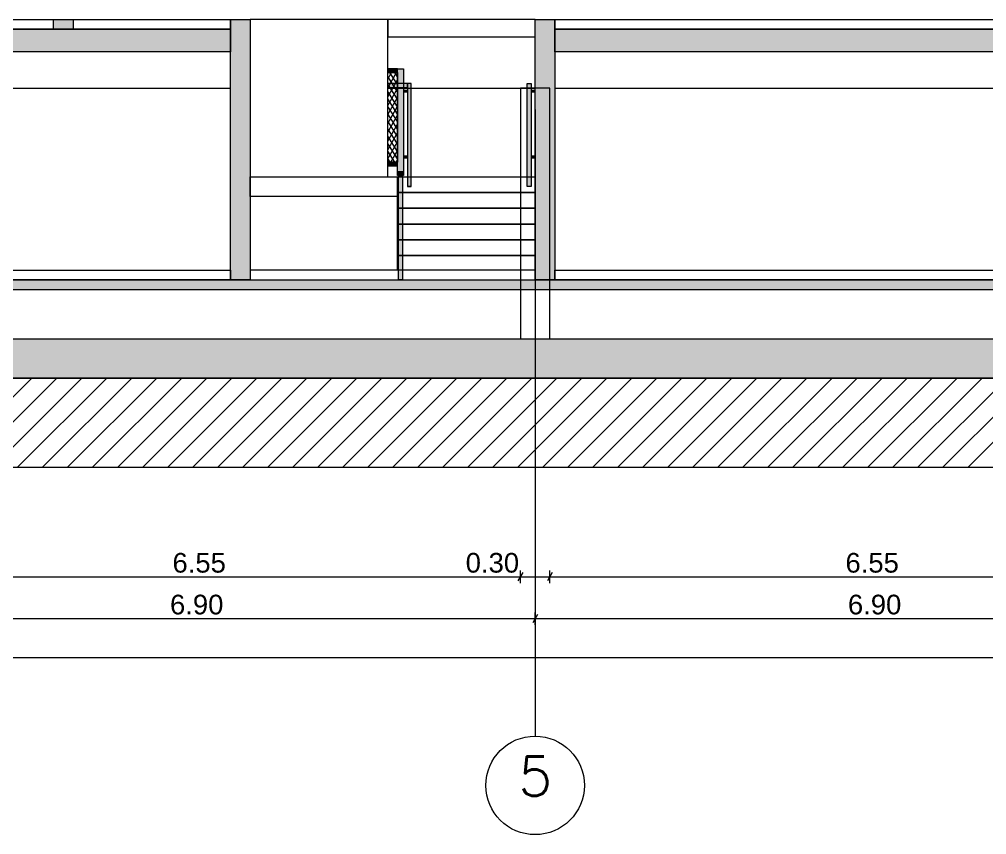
# Model space of a CAD drawing. Header units: millimetres. Extents: x 475616349 to 476941521, y 4620115302 to 4621446928.
# Drawn here: x 476842309 to 476852155, y 4620566691 to 4620574985 of the extents above; entities that cross this region are included whole.
import ezdxf

# ---------------------------------------------------------------- set-up
doc = ezdxf.new("R2010")
doc.units = ezdxf.units.MM
doc.header["$MEASUREMENT"] = 0
for name, color, linetype, lineweight in [('0_0 Architecture_Pen_No__7', 7, 'Continuous', 0), ('0_0 Architecture_Pen_No__8', 8, 'Continuous', 0), ('2D Drafting - General_Pen_No__250_Pen_No__7', 7, 'Continuous', 0), ('Annotation - Text_Pen_No__7_Pen_No__144', 144, 'Continuous', 0), ('gegmebi_Pen_No__7_Pen_No__250', 7, 'Continuous', 0), ('New_0_Pen_No__42_Pen_No__250_Pen_No__250', 7, 'Continuous', 0), ('New_2D Drafting - General_Pen_No__1', 1, 'Continuous', 0), ('New_2D Drafting - General_Pen_No__250_Pen_No__7', 7, 'Continuous', 0), ('New_2D Drafting - General_Pen_No__4', 7, 'Continuous', 0), ('New_2D Drafting - General_Pen_No__7_Pen_No__250', 7, 'Continuous', 0), ('New_2D Drafting - General_Pen_No__7_Pen_No__7', 7, 'Continuous', 0), ('New_gegmebi_Pen_No__7_Pen_No__4', 7, 'Continuous', 0), ('zoma_Pen_No__142', 142, 'Continuous', 0), ('zoma_Pen_No__5_Pen_No__5_Pen_No__142', 142, 'Continuous', 0)]:
    doc.layers.add(name, color=color, linetype=linetype, lineweight=lineweight)
doc.layers.add('New_gegmebi_Pen_No__7_Pen_No__252', color=7, linetype='Continuous', lineweight=0, true_color=0x666666)
doc.layers.add('zoma', color=7, linetype='Continuous')
doc.styles.add('GENERATED_STYLE_2', font='arial.ttf')
doc.dimstyles.new('GENERATED_STYLE__1', dxfattribs={"dimtxt": 200, "dimasz": 64.421331, "dimexe": 0.18, "dimexo": 3, "dimgap": 0.09, "dimtad": 1, "dimtih": 1, "dimtoh": 1, "dimlfac": 0.001, "dimzin": 0, "dimdsep": 46, "dimtxsty": 'GENERATED_STYLE_2', "dimblk": 'ARROWHEAD_2', "dimblk1": 'ARROWHEAD_2', "dimblk2": 'ARROWHEAD_2', "dimcen": 0.09, "dimclrd": 142, "dimclre": 142, "dimclrt": 142, "dimadec": 0, "dimazin": 0, "dimtfac": 1, "dimtdec": 4, "dimtmove": 0, "dimatfit": 3, "dimfxl": 1, "dimtolj": 1, "dimtzin": 0, "dimarcsym": 0})

# ---------------------------------------------------------------- blocks, each defined once
blk = doc.blocks.new('*D408', base_point=(476577134.1, 4620325125.7))
at = {"layer": 'zoma_Pen_No__142', "color": 142, "linetype": 'Continuous', "lineweight": 0, "transparency": 16777216}
for p, q in [((476833717.5, 4620568491.9), (476833758.9, 4620568491.9)), ((476833783.4, 4620568534.3), (476833734.5, 4620568449.5)), ((476833758.9, 4620568428.4), (476833758.9, 4620568555.5)), ((476833758.9, 4620568491.9), (476875158.9, 4620568491.9)), ((476875134.5, 4620568449.5), (476875183.4, 4620568534.3)), ((476875158.9, 4620568428.4), (476875158.9, 4620568555.5)), ((476875158.9, 4620568491.9), (476875200.4, 4620568491.9))]:
    blk.add_line(p, q, dxfattribs=at)
at = {"layer": 'zoma_Pen_No__142', "color": 142, "lineweight": 0, "transparency": 16777216, "insert": (476854117, 4620568531.9), "char_height": 200, "attachment_point": 7, "style": 'GENERATED_STYLE_2'}
blk.add_mtext('\\A1;{\\pql;\\fArial CYR|b0|i0|c204|p34;41.40}', dxfattribs=at)
blk = doc.blocks.new('ARROWHEAD_2')
at = {"color": 0, "linetype": 'Continuous', "lineweight": 0}
for p, q in [((0, 0), (-1, 0)), ((-0.38, -0.66), (0.38, 0.66))]:
    blk.add_line(p, q, dxfattribs=at)
blk = doc.blocks.new('*D410', base_point=(476577134.1, 4620325125.7))
at = {"layer": 'zoma_Pen_No__142', "color": 142, "linetype": 'Continuous', "lineweight": 0, "transparency": 16777216}
for p, q in [((476840683.4, 4620568931.4), (476840634.5, 4620568846.6)), ((476840658.9, 4620568825.5), (476840658.9, 4620568952.6)), ((476840658.9, 4620568889), (476847558.9, 4620568889)), ((476847583.4, 4620568931.4), (476847534.5, 4620568846.6)), ((476847558.9, 4620568825.5), (476847558.9, 4620568952.6))]:
    blk.add_line(p, q, dxfattribs=at)
at = {"layer": 'zoma_Pen_No__142', "color": 142, "lineweight": 0, "transparency": 16777216, "insert": (476843842.9, 4620568929), "char_height": 200, "attachment_point": 7, "style": 'GENERATED_STYLE_2'}
blk.add_mtext('\\A1;{\\pql;\\fArial CYR|b0|i0|c204|p34;6.90}', dxfattribs=at)
blk = doc.blocks.new('*D411', base_point=(476577134.1, 4620325125.7))
at = {"layer": 'zoma_Pen_No__142', "color": 142, "linetype": 'Continuous', "lineweight": 0, "transparency": 16777216}
for p, q in [((476847583.4, 4620568931.4), (476847534.5, 4620568846.6)), ((476847558.9, 4620568825.5), (476847558.9, 4620568952.6)), ((476847558.9, 4620568889), (476854458.9, 4620568889)), ((476854483.4, 4620568931.4), (476854434.5, 4620568846.6)), ((476854458.9, 4620568825.5), (476854458.9, 4620568952.6))]:
    blk.add_line(p, q, dxfattribs=at)
at = {"layer": 'zoma_Pen_No__142', "color": 142, "lineweight": 0, "transparency": 16777216, "insert": (476850742.9, 4620568929), "char_height": 200, "attachment_point": 7, "style": 'GENERATED_STYLE_2'}
blk.add_mtext('\\A1;{\\pql;\\fArial CYR|b0|i0|c204|p34;6.90}', dxfattribs=at)
blk = doc.blocks.new('*D469', base_point=(476577134.1, 4620325125.7))
at = {"layer": 'zoma_Pen_No__142', "color": 142, "linetype": 'Continuous', "lineweight": 0, "transparency": 16777216}
for p, q in [((476840858.9, 4620569250.3), (476840858.9, 4620569377.4)), ((476847408.9, 4620569250.3), (476847408.9, 4620569377.4)), ((476840883.4, 4620569356.2), (476840834.5, 4620569271.5)), ((476840858.9, 4620569313.9), (476847408.9, 4620569313.9)), ((476847433.4, 4620569356.2), (476847384.5, 4620569271.5))]:
    blk.add_line(p, q, dxfattribs=at)
at = {"layer": 'zoma_Pen_No__142', "color": 142, "lineweight": 0, "transparency": 16777216, "char_height": 200, "attachment_point": 7, "style": 'GENERATED_STYLE_2'}
for s, insert in [('\\A1;{\\pql;\\fArial CYR|b0|i0|c204|p34;6.55}', (476843867.9, 4620569353.9)), ('\\A1;{\\pql;\\fArial CYR|b0|i0|c204|p34;0.30}', (476846852.3, 4620569353.9))]:
    blk.add_mtext(s, dxfattribs=dict(at, insert=insert))
blk = doc.blocks.new('*D470', base_point=(476577134.1, 4620325125.7))
at = {"layer": 'zoma_Pen_No__142', "color": 142, "linetype": 'Continuous', "lineweight": 0, "transparency": 16777216}
for p, q in [((476847408.9, 4620569250.3), (476847408.9, 4620569377.4)), ((476847433.4, 4620569356.2), (476847384.5, 4620569271.5)), ((476847408.9, 4620569313.9), (476847708.9, 4620569313.9)), ((476847733.4, 4620569356.2), (476847684.5, 4620569271.5))]:
    blk.add_line(p, q, dxfattribs=at)
blk = doc.blocks.new('*D471', base_point=(476577134.1, 4620325125.7))
at = {"layer": 'zoma_Pen_No__142', "color": 142, "linetype": 'Continuous', "lineweight": 0, "transparency": 16777216}
for p, q in [((476847708.9, 4620569250.3), (476847708.9, 4620569377.4)), ((476854258.9, 4620569250.3), (476854258.9, 4620569377.4)), ((476847408.9, 4620569313.9), (476847708.9, 4620569313.9)), ((476847733.4, 4620569356.2), (476847684.5, 4620569271.5)), ((476847708.9, 4620569313.9), (476854258.9, 4620569313.9)), ((476854283.4, 4620569356.2), (476854234.5, 4620569271.5))]:
    blk.add_line(p, q, dxfattribs=at)
at = {"layer": 'zoma_Pen_No__142', "color": 142, "lineweight": 0, "transparency": 16777216, "char_height": 200, "attachment_point": 7, "style": 'GENERATED_STYLE_2'}
for s, insert in [('\\A1;{\\pql;\\fArial CYR|b0|i0|c204|p34;6.55}', (476850717.9, 4620569353.9)), ('\\A1;{\\pql;\\fArial CYR|b0|i0|c204|p34;0.40}', (476853702.3, 4620569353.9))]:
    blk.add_mtext(s, dxfattribs=dict(at, insert=insert))

msp = doc.modelspace()

# ---------------------------------------------------------------- hatches: boundary and pattern name
at = {"layer": '0_0 Architecture_Pen_No__8', "linetype": 'Continuous', "lineweight": 0, "true_color": 0x404040}
msp.add_hatch(color=250, dxfattribs=at).paths.add_polyline_path([(476833558.926, 4620571334.75), (476833558.926, 4620571734.75), (476875358.926, 4620571734.75), (476875358.926, 4620571334.75)])
at = {"layer": '2D Drafting - General_Pen_No__250_Pen_No__7', "linetype": 'Continuous', "lineweight": 0}
for points in [[(476833558.926, 4620574884.691), (476844458.897, 4620574884.691), (476844458.897, 4620574654.691), (476833858.926, 4620574654.691), (476833858.926, 4620574284.31), (476833558.826, 4620574284.31)], [(476847758.926, 4620574654.691), (476847758.926, 4620574884.691), (476861158.926, 4620574884.691), (476861158.926, 4620574654.691)], [(476833758.897, 4620572334.691), (476875158.926, 4620572334.691), (476875158.926, 4620572234.691), (476833758.897, 4620572234.691)]]:
    msp.add_hatch(color=7, dxfattribs=at).paths.add_polyline_path(points)
at = {"layer": 'New_2D Drafting - General_Pen_No__1', "linetype": 'Continuous', "lineweight": 0}
for points in [[(476846158.897, 4620574482.823), (476846058.897, 4620574482.823), (476846058.897, 4620574443.21), (476846158.897, 4620574443.21)], [(476846158.897, 4620573434.822), (476846158.897, 4620574482.823), (476846218.897, 4620574482.823), (476846218.897, 4620573434.823)], [(476846258.897, 4620574332.823), (476846058.904, 4620574332.823), (476846058.904, 4620574293.21), (476846258.897, 4620574293.21)], [(476846258.897, 4620574332.823), (476846258.897, 4620573285.123), (476846298.897, 4620573285.123), (476846298.897, 4620574332.823)], [(476847518.897, 4620573285.123), (476847478.897, 4620573285.123), (476847478.897, 4620574332.823), (476847518.897, 4620574332.823)], [(476846258.897, 4620574262.794), (476846218.897, 4620574262.794), (476846218.897, 4620574248.181), (476846258.897, 4620574248.181)], [(476847558.897, 4620574262.794), (476847518.897, 4620574262.794), (476847518.897, 4620574248.181), (476847558.897, 4620574248.181)], [(476846158.897, 4620573532.824), (476846058.897, 4620573532.824), (476846058.897, 4620573493.21), (476846158.897, 4620573493.21)], [(476846258.897, 4620573592.53), (476846218.897, 4620573592.53), (476846218.897, 4620573577.916), (476846258.897, 4620573577.916)], [(476847558.897, 4620573592.53), (476847518.897, 4620573592.53), (476847518.897, 4620573577.916), (476847558.897, 4620573577.916)], [(476846158.897, 4620573394.84), (476846158.897, 4620573434.823), (476846218.897, 4620573434.823), (476846218.897, 4620573394.841)], [(476846209.397, 4620572334.691), (476846168.916, 4620572334.691), (476846168.916, 4620573394.837), (476846209.397, 4620573394.837)]]:
    msp.add_hatch(color=1, dxfattribs=at).paths.add_polyline_path(points)
h = msp.add_hatch(dxfattribs=at)
h.set_pattern_fill('BATT_INSULATION', color=1, style=0, pattern_type=2)
h.set_pattern_definition([(60, (476577134.07, 4620325125.74), (-38.971143, 22.5), []), (122.833095, (476577134.07, 4620325125.74), (36.8060797, 18.75), [])])
h.paths.add_polyline_path([(476846058.897, 4620573532.824), (476846058.897, 4620574443.212), (476846158.897, 4620574443.21), (476846158.885, 4620573532.824)])
at = {"layer": 'New_2D Drafting - General_Pen_No__250_Pen_No__7', "linetype": 'Continuous', "lineweight": 0}
for points in [[(476842857.769, 4620574884.487), (476842657.769, 4620574884.487), (476842657.769, 4620574984.824), (476842857.769, 4620574984.824)], [(476844658.897, 4620572334.819), (476844458.897, 4620572334.819), (476844458.897, 4620574984.824), (476844658.897, 4620574984.824)], [(476847758.926, 4620572334.691), (476847558.926, 4620572334.691), (476847558.926, 4620574984.824), (476847758.926, 4620574984.824)]]:
    msp.add_hatch(color=7, dxfattribs=at).paths.add_polyline_path(points)
at = {"layer": 'New_2D Drafting - General_Pen_No__7_Pen_No__7', "linetype": 'Continuous', "lineweight": 0}
h = msp.add_hatch(dxfattribs=at)
h.set_pattern_fill('MASONRY_BLOCK', style=0, pattern_type=2)
h.set_pattern_definition([(45, (476577134.07, 4620325125.74), (-127.27922, 127.27922), [])])
h.paths.add_polyline_path([(476829974.05, 4620570424.595), (476829974.05, 4620574984.481), (476833558.926, 4620574984.481), (476833558.926, 4620571334.751), (476841715.681, 4620571334.75), (476843358.96, 4620571334.75), (476846058.586, 4620571334.75), (476862858.96, 4620571334.75), (476875358.926, 4620571334.75), (476875358.926, 4620574984.485), (476878719.072, 4620574984.485), (476878719.072, 4620570424.595)])

# ---------------------------------------------------------------- linework, layer by layer
at = {"layer": '0_0 Architecture_Pen_No__7', "color": 7, "linetype": 'Continuous', "lineweight": 0, "flags": 128}
msp.add_lwpolyline([(476833558.926, 4620571334.75), (476833558.926, 4620571734.75), (476875358.926, 4620571734.75), (476875358.926, 4620571334.75)], close=True, dxfattribs=at)
at = {"layer": '2D Drafting - General_Pen_No__250_Pen_No__7', "color": 7, "linetype": 'Continuous', "lineweight": 0, "flags": 128}
for points in [[(476833558.926, 4620574884.691), (476844458.897, 4620574884.691), (476844458.897, 4620574654.691), (476833858.926, 4620574654.691), (476833858.926, 4620574284.31), (476833558.826, 4620574284.31)], [(476847758.926, 4620574654.691), (476847758.926, 4620574884.691), (476861158.926, 4620574884.691), (476861158.926, 4620574654.691)], [(476833758.897, 4620572334.691), (476875158.926, 4620572334.691), (476875158.926, 4620572234.691), (476833758.897, 4620572234.691)]]:
    msp.add_lwpolyline(points, close=True, dxfattribs=at)
at = {"layer": 'gegmebi_Pen_No__7_Pen_No__250', "color": 7, "linetype": 'Continuous', "lineweight": 0, "flags": 128}
for points in [[(476844458.897, 4620574884.691), (476840858.926, 4620574884.691), (476840858.926, 4620574984.824), (476844458.897, 4620574984.824)], [(476854258.926, 4620574884.31), (476847758.926, 4620574884.31), (476847758.926, 4620574984.824), (476854258.926, 4620574984.824)], [(476844458.897, 4620572334.691), (476840858.926, 4620572334.691), (476840858.926, 4620572434.824), (476844458.897, 4620572434.824)], [(476844658.954, 4620572334.819), (476847558.926, 4620572334.819), (476847558.926, 4620572434.951), (476844658.954, 4620572434.951)], [(476854258.926, 4620572334.691), (476847758.926, 4620572334.691), (476847758.926, 4620572434.824), (476854258.926, 4620572434.824)]]:
    msp.add_lwpolyline(points, close=True, dxfattribs=at)
at = {"layer": 'New_0_Pen_No__42_Pen_No__250_Pen_No__250', "color": 7, "linetype": 'Continuous', "lineweight": 0}
msp.add_line((476846298.897, 4620573285.123), (476846258.897, 4620573285.123), dxfattribs=at)
at = {"layer": 'New_2D Drafting - General_Pen_No__250_Pen_No__7', "color": 7, "linetype": 'Continuous', "lineweight": 0, "flags": 128}
for points in [[(476842857.769, 4620574884.487), (476842657.769, 4620574884.487), (476842657.769, 4620574984.824), (476842857.769, 4620574984.824)], [(476844658.897, 4620572334.819), (476844458.897, 4620572334.819), (476844458.897, 4620574984.824), (476844658.897, 4620574984.824)], [(476847758.926, 4620572334.691), (476847558.926, 4620572334.691), (476847558.926, 4620574984.824), (476847758.926, 4620574984.824)]]:
    msp.add_lwpolyline(points, close=True, dxfattribs=at)
at = {"layer": 'New_2D Drafting - General_Pen_No__4', "color": 7, "linetype": 'Continuous', "lineweight": 0, "flags": 128}
for points in [[(476846158.897, 4620574482.823), (476846058.897, 4620574482.823), (476846058.897, 4620574443.21), (476846158.897, 4620574443.21)], [(476846058.897, 4620573532.824), (476846058.897, 4620574443.212), (476846158.897, 4620574443.21), (476846158.885, 4620573532.824)], [(476846158.897, 4620573434.822), (476846158.897, 4620574482.823), (476846218.897, 4620574482.823), (476846218.897, 4620573434.823)], [(476846258.897, 4620574332.823), (476846058.904, 4620574332.823), (476846058.904, 4620574293.21), (476846258.897, 4620574293.21)], [(476846258.897, 4620574332.823), (476846258.897, 4620573285.123), (476846298.897, 4620573285.123), (476846298.897, 4620574332.823)], [(476847518.897, 4620573285.123), (476847478.897, 4620573285.123), (476847478.897, 4620574332.823), (476847518.897, 4620574332.823)], [(476846258.897, 4620574262.794), (476846218.897, 4620574262.794), (476846218.897, 4620574248.181), (476846258.897, 4620574248.181)], [(476847558.897, 4620574262.794), (476847518.897, 4620574262.794), (476847518.897, 4620574248.181), (476847558.897, 4620574248.181)], [(476846158.897, 4620573532.824), (476846058.897, 4620573532.824), (476846058.897, 4620573493.21), (476846158.897, 4620573493.21)], [(476846258.897, 4620573592.53), (476846218.897, 4620573592.53), (476846218.897, 4620573577.916), (476846258.897, 4620573577.916)], [(476847558.897, 4620573592.53), (476847518.897, 4620573592.53), (476847518.897, 4620573577.916), (476847558.897, 4620573577.916)], [(476846158.897, 4620573394.84), (476846158.897, 4620573434.823), (476846218.897, 4620573434.823), (476846218.897, 4620573394.841)], [(476846209.397, 4620572334.691), (476846168.916, 4620572334.691), (476846168.916, 4620573394.837), (476846209.397, 4620573394.837)]]:
    msp.add_lwpolyline(points, close=True, dxfattribs=at)
at = {"layer": 'New_2D Drafting - General_Pen_No__7_Pen_No__250', "color": 7, "linetype": 'Continuous', "lineweight": 0, "flags": 128}
msp.add_lwpolyline([(476829974.05, 4620570424.595), (476829974.05, 4620574984.481), (476833558.926, 4620574984.481), (476833558.926, 4620571334.751), (476841715.681, 4620571334.75), (476843358.96, 4620571334.75), (476846058.586, 4620571334.75), (476862858.96, 4620571334.75), (476875358.926, 4620571334.75), (476875358.926, 4620574984.485), (476878719.072, 4620574984.485), (476878719.072, 4620570424.595)], close=True, dxfattribs=at)
at = {"layer": 'New_gegmebi_Pen_No__7_Pen_No__252', "color": 251, "linetype": 'Continuous', "lineweight": 0, "true_color": 0x666666}
for p, q in [((476840858.926, 4620574285.31), (476844458.897, 4620574285.31)), ((476846058.897, 4620574284.956), (476847558.897, 4620574284.956)), ((476847758.926, 4620574285.31), (476854258.926, 4620574285.31))]:
    msp.add_line(p, q, dxfattribs=at)
at = {"layer": 'New_gegmebi_Pen_No__7_Pen_No__4', "color": 7, "linetype": 'Continuous', "lineweight": 0}
for points in [[(476846058.897, 4620574984.951), (476844658.897, 4620574984.951), (476844658.897, 4620573382.953), (476846058.897, 4620573382.953)], [(476846058.897, 4620574806.951), (476847558.897, 4620574806.951), (476847558.897, 4620574984.951), (476846058.897, 4620574984.951)], [(476847408.926, 4620571734.75), (476847709.161, 4620571734.75), (476847709.161, 4620574285.237), (476847408.926, 4620574285.237)], [(476846158.897, 4620573183.416), (476844658.897, 4620573183.416), (476844658.897, 4620573382.953), (476846158.897, 4620573382.953)], [(476846158.897, 4620573382.953), (476847558.897, 4620573382.953), (476847558.897, 4620573222.867), (476846158.897, 4620573222.867)], [(476846158.897, 4620573222.867), (476847558.897, 4620573222.867), (476847558.897, 4620573062.867), (476846158.897, 4620573062.867)], [(476846158.897, 4620573062.867), (476847558.897, 4620573062.867), (476847558.897, 4620572902.867), (476846158.897, 4620572902.867)], [(476846158.897, 4620572902.867), (476847558.897, 4620572902.867), (476847558.897, 4620572742.867), (476846158.897, 4620572742.867)], [(476846158.897, 4620572742.867), (476847558.897, 4620572742.867), (476847558.897, 4620572582.867), (476846158.897, 4620572582.867)], [(476846158.897, 4620572582.867), (476847558.897, 4620572582.867), (476847558.897, 4620572434.857), (476846158.897, 4620572434.857)]]:
    msp.add_lwpolyline(points, close=True, dxfattribs=at)
at = {"layer": 'zoma_Pen_No__5_Pen_No__5_Pen_No__142', "color": 142, "linetype": 'Continuous', "lineweight": 0}
msp.add_line((476847558.926, 4620574068.998), (476847558.926, 4620567686.008), dxfattribs=at)
msp.add_circle((476847558.926, 4620567192.175), 501.115, dxfattribs=at)

# ---------------------------------------------------------------- texts
at = {"layer": 'Annotation - Text_Pen_No__7_Pen_No__144', "color": 144, "linetype": 'Continuous', "lineweight": 0, "insert": (476847561.083, 4620567485.925), "char_height": 400, "attachment_point": 2}
msp.add_mtext('\\A1;{\\pqc;\\Ftxt.shx;5}', dxfattribs=at)

# ---------------------------------------------------------------- dimensions: what is measured, and where the dimension line sits
at = {"layer": 'zoma', "color": 142, "linetype": 'Continuous', "lineweight": 0}
for base, p1, p2, picture, middle in [((476847408.926, 4620569313.86), (476840858.926, 4620573910.645), (476847408.926, 4620574211.708), '*D469', (476844127.633, 4620569453.86)), ((476847708.926, 4620569313.86), (476847408.926, 4620574211.708), (476847708.926, 4620574284.593), '*D470', (476847112.078, 4620569453.86)), ((476854258.926, 4620569313.86), (476847708.926, 4620574284.593), (476854258.926, 4620574138.823), '*D471', (476850977.633, 4620569453.86)), ((476847558.926, 4620568889.025), (476840658.926, 4620567693.291), (476847558.926, 4620567693.291), '*D410', (476844102.633, 4620569029.025)), ((476854458.926, 4620568889.025), (476847558.926, 4620567693.291), (476854458.926, 4620567693.291), '*D411', (476851002.633, 4620569029.025)), ((476875158.926, 4620568491.932), (476833758.926, 4620567693.291), (476875158.926, 4620567693.291), '*D408', (476854452.984, 4620568631.932))]:
    dim = msp.add_linear_dim(base=base, p1=p1, p2=p2, dimstyle='GENERATED_STYLE__1', dxfattribs=at)
    dim.commit()
    dim.dimension.update_dxf_attribs({"geometry": picture, "text_midpoint": middle, "dimtype": 160})

doc.saveas('drawing.dxf')
